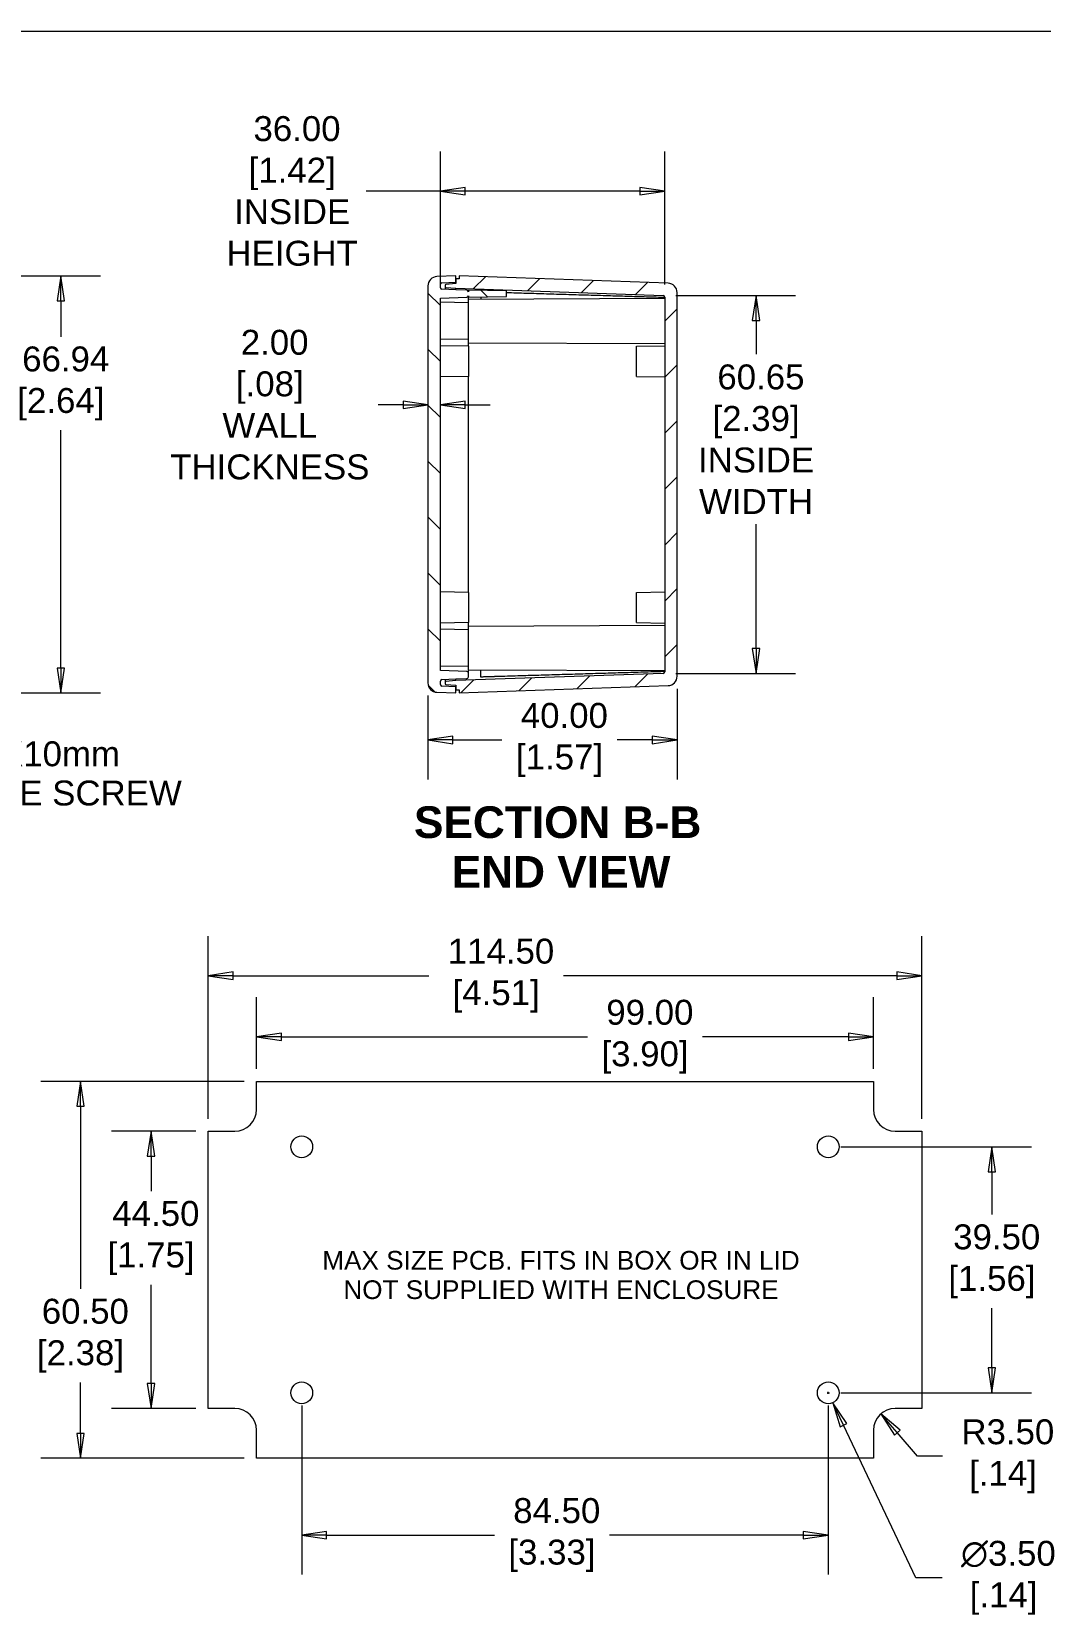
# Model space of a CAD drawing. Header units: millimetres. Extents: x 15 to 539, y 19 to 413.
# Drawn here: x 202.5 to 364.4, y 159.7 to 413.5 of the extents above; entities that cross this region are included whole.
import ezdxf

# ---------------------------------------------------------------- set-up
doc = ezdxf.new("R2010")
doc.units = ezdxf.units.MM
doc.header["$LTSCALE"] = 2
for name, color, linetype, lineweight in [('Dimension (ANSI)', 7, 'Continuous', 9), ('Hatch (ANSI)', 7, 'Continuous', 9), ('Sketch Geometry (ANSI)', 7, 'Continuous', 9), ('Symbol (ANSI)', 7, 'Continuous', 9), ('Visible (ANSI)', 7, 'Continuous', 9)]:
    doc.layers.add(name, color=color, linetype=linetype, lineweight=lineweight)
doc.styles.add('Label Text (ANSI)', font='arialbd.ttf')
doc.styles.add('Note Text (ANSI)', font='arial.ttf')
doc.styles.add('Text Style20', font='arial.ttf')
doc.dimstyles.new('Default - mm (ANSI)', dxfattribs={"dimscale": 2, "dimtxt": 2, "dimasz": 2, "dimexe": 3.175, "dimexo": 1, "dimgap": 0.8, "dimtad": 0, "dimtih": 1, "dimtoh": 1, "dimrnd": 1e-08, "dimzin": 4, "dimdsep": 46, "dimtxsty": 'Note Text (ANSI)', "dimblk": 'Filled-1', "dimcen": 0.09, "dimdle": 10, "dimclrd": 256, "dimclre": 256, "dimclrt": 256, "dimadec": 1, "dimazin": 0, "dimtfac": 1.524, "dimtofl": 0, "dimtmove": 0, "dimatfit": 3, "dimfxl": 0, "dimtolj": 1, "dimtzin": 0, "dimlwd": -1, "dimlwe": -1, "dimarcsym": 0})
doc.dimstyles.new('Default - mm (ANSI)$7', dxfattribs={"dimscale": 2, "dimtxt": 2, "dimasz": 2.5, "dimexe": 3.175, "dimexo": 1, "dimgap": 0.8, "dimtad": 0, "dimtih": 1, "dimtoh": 1, "dimrnd": 1e-08, "dimzin": 4, "dimdsep": 46, "dimtxsty": 'Note Text (ANSI)', "dimblk": 'Filled-1', "dimcen": 0.09, "dimdle": 10, "dimclrd": 256, "dimclre": 256, "dimclrt": 256, "dimadec": 1, "dimazin": 0, "dimtfac": 1.524, "dimtofl": 0, "dimtmove": 0, "dimatfit": 3, "dimfxl": 0, "dimtolj": 1, "dimtzin": 0, "dimlwd": -1, "dimlwe": -1, "dimarcsym": 0})

# ---------------------------------------------------------------- blocks, each defined once
blk = doc.blocks.new('Title Blocks HAMMOND')
at = {"layer": 'Sketch Geometry (ANSI)'}
blk.add_line((270, 206.73), (9.35, 206.73), dxfattribs=at)
at = {"layer": 'Symbol (ANSI)', "style": 'Text Style20'}
blk.add_attdef('<TITLE>_001', (226.81, 16.32), '', height=5, dxfattribs=at)
blk = doc.blocks.new('Filled-1')
at = {"color": 0}
for p, q in [((0, 0), (-1, 0.15)), ((-1, 0.15), (-1, -0.15)), ((-1, 0), (0, 0)), ((-1, -0.15), (0, 0))]:
    blk.add_line(p, q, dxfattribs=at)
at = {"color": 0, "flags": 128}
blk.add_lwpolyline([(-1, -0.15), (0, 0), (-1, 0.15), (-1, -0.15)], dxfattribs=at)
at = {"color": 0}
blk.add_solid([(-1, -0.15), (0, 0), (-1, 0.15), (-1, -0.15)], dxfattribs=at)
blk = doc.blocks.new('*D7')
at = {"layer": 'Defpoints', "color": 0, "transparency": 16777216}
for p in [(304.12, 387.88), (268.12, 370.68), (304.12, 370.87)]:
    blk.add_point(p, dxfattribs=at)
at = {"layer": 'Dimension (ANSI)', "transparency": 16777216}
for p, q in [((268.12, 372.68), (268.12, 394.23)), ((304.12, 372.87), (304.12, 394.23)), ((268.12, 387.88), (256.2, 387.88)), ((300.12, 387.88), (272.12, 387.88))]:
    blk.add_line(p, q, dxfattribs=at)
at = {"layer": 'Dimension (ANSI)', "transparency": 16777216, "xscale": 4, "yscale": 4, "zscale": 4, "rotation": 180}
blk.add_blockref('Filled-1', (268.12, 387.88), dxfattribs=at)
at = {"layer": 'Dimension (ANSI)', "transparency": 16777216, "xscale": 4, "yscale": 4, "zscale": 4}
blk.add_blockref('Filled-1', (304.12, 387.88), dxfattribs=at)
at = {"layer": 'Dimension (ANSI)', "transparency": 16777216, "insert": (244.33, 387.88), "char_height": 4, "attachment_point": 5, "style": 'Note Text (ANSI)'}
blk.add_mtext('\\A1; 36.00\\P[1.42]{\\PINSIDE\\PHEIGHT}', dxfattribs=at)
blk = doc.blocks.new('*D8')
at = {"layer": 'Defpoints', "color": 0, "transparency": 16777216}
for p in [(303.88, 371.12), (303.88, 310.47), (318.78, 310.47)]:
    blk.add_point(p, dxfattribs=at)
at = {"layer": 'Dimension (ANSI)', "transparency": 16777216}
for p, q in [((305.88, 371.12), (325.13, 371.12)), ((318.78, 367.12), (318.78, 361.7)), ((318.78, 314.47), (318.78, 334.4)), ((305.88, 310.47), (325.13, 310.47))]:
    blk.add_line(p, q, dxfattribs=at)
at = {"layer": 'Dimension (ANSI)', "transparency": 16777216, "xscale": 4, "yscale": 4, "zscale": 4}
for p, rotation in [((318.78, 371.12), 90), ((318.78, 310.47), 270)]:
    blk.add_blockref('Filled-1', p, dxfattribs=dict(at, rotation=rotation))
at = {"layer": 'Dimension (ANSI)', "transparency": 16777216, "insert": (318.78, 348.05), "char_height": 4, "attachment_point": 5, "style": 'Note Text (ANSI)'}
blk.add_mtext('\\A1; 60.65\\P[2.39]{\\PINSIDE\\PWIDTH}', dxfattribs=at)
blk = doc.blocks.new('*D9')
at = {"layer": 'Defpoints', "color": 0, "transparency": 16777216}
for p in [(306.12, 309.99), (266.12, 308.93), (306.12, 299.78)]:
    blk.add_point(p, dxfattribs=at)
at = {"layer": 'Dimension (ANSI)', "transparency": 16777216}
for p, q in [((306.12, 307.99), (306.12, 293.43)), ((266.12, 306.93), (266.12, 293.43)), ((270.12, 299.78), (278, 299.78)), ((302.12, 299.78), (296.47, 299.78))]:
    blk.add_line(p, q, dxfattribs=at)
at = {"layer": 'Dimension (ANSI)', "transparency": 16777216, "xscale": 4, "yscale": 4, "zscale": 4, "rotation": 180}
blk.add_blockref('Filled-1', (266.12, 299.78), dxfattribs=at)
at = {"layer": 'Dimension (ANSI)', "transparency": 16777216, "xscale": 4, "yscale": 4, "zscale": 4}
blk.add_blockref('Filled-1', (306.12, 299.78), dxfattribs=at)
at = {"layer": 'Dimension (ANSI)', "transparency": 16777216, "insert": (287.24, 299.78), "char_height": 4, "attachment_point": 5, "style": 'Note Text (ANSI)'}
blk.add_mtext('\\A1; 40.00\\P[1.57]', dxfattribs=at)
blk = doc.blocks.new('*D12')
at = {"layer": 'Defpoints', "color": 0, "transparency": 16777216}
for p in [(172.46, 374.27), (172.46, 307.32), (207.21, 307.32)]:
    blk.add_point(p, dxfattribs=at)
at = {"layer": 'Dimension (ANSI)', "transparency": 16777216}
for p, q in [((174.46, 374.27), (213.56, 374.27)), ((207.21, 370.27), (207.21, 364.5)), ((207.21, 311.32), (207.21, 349.49)), ((174.46, 307.32), (213.56, 307.32))]:
    blk.add_line(p, q, dxfattribs=at)
at = {"layer": 'Dimension (ANSI)', "transparency": 16777216, "xscale": 4, "yscale": 4, "zscale": 4}
for p, rotation in [((207.21, 374.27), 90), ((207.21, 307.32), 270)]:
    blk.add_blockref('Filled-1', p, dxfattribs=dict(at, rotation=rotation))
at = {"layer": 'Dimension (ANSI)', "transparency": 16777216, "insert": (207.21, 357), "char_height": 4, "attachment_point": 5, "style": 'Note Text (ANSI)'}
blk.add_mtext('\\A1; 66.94\\P[2.64]', dxfattribs=at)
blk = doc.blocks.new('*D18')
at = {"layer": 'Defpoints', "color": 0, "transparency": 16777216}
for p in [(266.12, 372.66), (268.12, 370.68), (268.12, 353.58)]:
    blk.add_point(p, dxfattribs=at)
at = {"layer": 'Dimension (ANSI)', "transparency": 16777216}
for p, q in [((262.12, 353.58), (258.12, 353.58)), ((272.12, 353.58), (276.12, 353.58))]:
    blk.add_line(p, q, dxfattribs=at)
at = {"layer": 'Dimension (ANSI)', "transparency": 16777216, "xscale": 4, "yscale": 4, "zscale": 4}
blk.add_blockref('Filled-1', (266.12, 353.58), dxfattribs=at)
at = {"layer": 'Dimension (ANSI)', "transparency": 16777216, "xscale": 4, "yscale": 4, "zscale": 4, "rotation": 180}
blk.add_blockref('Filled-1', (268.12, 353.58), dxfattribs=at)
at = {"layer": 'Dimension (ANSI)', "transparency": 16777216, "insert": (240.74, 353.58), "char_height": 4, "attachment_point": 5, "style": 'Note Text (ANSI)'}
blk.add_mtext('\\A1; 2.00\\P[.08]{\\PWALL \\PTHICKNESS}', dxfattribs=at)
blk = doc.blocks.new('*D25')
at = {"layer": 'Defpoints', "color": 0, "transparency": 16777216}
for p in [(345.36, 261.94), (230.86, 236.97), (345.36, 236.97)]:
    blk.add_point(p, dxfattribs=at)
at = {"layer": 'Dimension (ANSI)', "transparency": 16777216}
for p, q in [((230.86, 238.97), (230.86, 268.29)), ((345.36, 238.97), (345.36, 268.29)), ((234.86, 261.94), (266.28, 261.94)), ((341.36, 261.94), (287.85, 261.94))]:
    blk.add_line(p, q, dxfattribs=at)
at = {"layer": 'Dimension (ANSI)', "transparency": 16777216, "xscale": 4, "yscale": 4, "zscale": 4, "rotation": 180}
blk.add_blockref('Filled-1', (230.86, 261.94), dxfattribs=at)
at = {"layer": 'Dimension (ANSI)', "transparency": 16777216, "xscale": 4, "yscale": 4, "zscale": 4}
blk.add_blockref('Filled-1', (345.36, 261.94), dxfattribs=at)
at = {"layer": 'Dimension (ANSI)', "transparency": 16777216, "insert": (277.07, 261.94), "char_height": 4, "attachment_point": 5, "style": 'Note Text (ANSI)'}
blk.add_mtext('\\A1; 114.50\\P[4.51]', dxfattribs=at)
blk = doc.blocks.new('*D26')
at = {"layer": 'Defpoints', "color": 0, "transparency": 16777216}
for p in [(337.61, 252.13), (238.61, 244.97), (337.61, 244.97)]:
    blk.add_point(p, dxfattribs=at)
at = {"layer": 'Dimension (ANSI)', "transparency": 16777216}
for p, q in [((238.61, 246.97), (238.61, 258.48)), ((337.61, 246.97), (337.61, 258.48)), ((242.61, 252.13), (291.72, 252.13)), ((333.61, 252.13), (310.19, 252.13))]:
    blk.add_line(p, q, dxfattribs=at)
at = {"layer": 'Dimension (ANSI)', "transparency": 16777216, "xscale": 4, "yscale": 4, "zscale": 4, "rotation": 180}
blk.add_blockref('Filled-1', (238.61, 252.13), dxfattribs=at)
at = {"layer": 'Dimension (ANSI)', "transparency": 16777216, "xscale": 4, "yscale": 4, "zscale": 4}
blk.add_blockref('Filled-1', (337.61, 252.13), dxfattribs=at)
at = {"layer": 'Dimension (ANSI)', "transparency": 16777216, "insert": (300.96, 252.13), "char_height": 4, "attachment_point": 5, "style": 'Note Text (ANSI)'}
blk.add_mtext('\\A1; 99.00\\P[3.90]', dxfattribs=at)
blk = doc.blocks.new('*D27')
at = {"layer": 'Defpoints', "color": 0, "transparency": 16777216}
for p in [(221.68, 236.97), (230.86, 236.97), (230.86, 192.47)]:
    blk.add_point(p, dxfattribs=at)
at = {"layer": 'Dimension (ANSI)', "transparency": 16777216}
for p, q in [((228.86, 236.97), (215.33, 236.97)), ((221.68, 232.97), (221.68, 227.34)), ((221.68, 196.47), (221.68, 212.33)), ((228.86, 192.47), (215.33, 192.47))]:
    blk.add_line(p, q, dxfattribs=at)
at = {"layer": 'Dimension (ANSI)', "transparency": 16777216, "xscale": 4, "yscale": 4, "zscale": 4}
for p, rotation in [((221.68, 236.97), 90), ((221.68, 192.47), 270)]:
    blk.add_blockref('Filled-1', p, dxfattribs=dict(at, rotation=rotation))
at = {"layer": 'Dimension (ANSI)', "transparency": 16777216, "insert": (221.68, 219.84), "char_height": 4, "attachment_point": 5, "style": 'Note Text (ANSI)'}
blk.add_mtext('\\A1; 44.50\\P[1.75]', dxfattribs=at)
blk = doc.blocks.new('*D28')
at = {"layer": 'Defpoints', "color": 0, "transparency": 16777216}
for p in [(238.61, 244.97), (210.36, 184.47), (238.61, 184.47)]:
    blk.add_point(p, dxfattribs=at)
at = {"layer": 'Dimension (ANSI)', "transparency": 16777216}
for p, q in [((236.61, 244.97), (204.01, 244.97)), ((210.36, 240.97), (210.36, 211.65)), ((210.36, 188.47), (210.36, 196.64)), ((236.61, 184.47), (204.01, 184.47))]:
    blk.add_line(p, q, dxfattribs=at)
at = {"layer": 'Dimension (ANSI)', "transparency": 16777216, "xscale": 4, "yscale": 4, "zscale": 4}
for p, rotation in [((210.36, 244.97), 90), ((210.36, 184.47), 270)]:
    blk.add_blockref('Filled-1', p, dxfattribs=dict(at, rotation=rotation))
at = {"layer": 'Dimension (ANSI)', "transparency": 16777216, "insert": (210.36, 204.14), "char_height": 4, "attachment_point": 5, "style": 'Note Text (ANSI)'}
blk.add_mtext('\\A1; 60.50\\P[2.38]', dxfattribs=at)
blk = doc.blocks.new('*D29')
at = {"layer": 'Defpoints', "color": 0, "transparency": 16777216}
for p in [(245.86, 194.97), (330.36, 194.97), (330.36, 172.14)]:
    blk.add_point(p, dxfattribs=at)
at = {"layer": 'Dimension (ANSI)', "transparency": 16777216}
for p, q in [((245.86, 192.97), (245.86, 165.79)), ((330.36, 192.97), (330.36, 165.79)), ((249.86, 172.14), (276.79, 172.14)), ((326.36, 172.14), (295.26, 172.14))]:
    blk.add_line(p, q, dxfattribs=at)
at = {"layer": 'Dimension (ANSI)', "transparency": 16777216, "xscale": 4, "yscale": 4, "zscale": 4, "rotation": 180}
blk.add_blockref('Filled-1', (245.86, 172.14), dxfattribs=at)
at = {"layer": 'Dimension (ANSI)', "transparency": 16777216, "xscale": 4, "yscale": 4, "zscale": 4}
blk.add_blockref('Filled-1', (330.36, 172.14), dxfattribs=at)
at = {"layer": 'Dimension (ANSI)', "transparency": 16777216, "insert": (286.02, 172.14), "char_height": 4, "attachment_point": 5, "style": 'Note Text (ANSI)'}
blk.add_mtext('\\A1; 84.50\\P[3.33]', dxfattribs=at)
blk = doc.blocks.new('*D30')
at = {"layer": 'Defpoints', "color": 0, "transparency": 16777216}
for p in [(330.36, 234.47), (330.36, 194.97), (356.63, 194.97)]:
    blk.add_point(p, dxfattribs=at)
at = {"layer": 'Dimension (ANSI)', "transparency": 16777216}
for p, q in [((332.36, 234.47), (362.98, 234.47)), ((356.63, 230.47), (356.63, 223.58)), ((356.63, 198.97), (356.63, 208.57)), ((332.36, 194.97), (362.98, 194.97))]:
    blk.add_line(p, q, dxfattribs=at)
at = {"layer": 'Dimension (ANSI)', "transparency": 16777216, "xscale": 4, "yscale": 4, "zscale": 4}
for p, rotation in [((356.63, 234.47), 90), ((356.63, 194.97), 270)]:
    blk.add_blockref('Filled-1', p, dxfattribs=dict(at, rotation=rotation))
at = {"layer": 'Dimension (ANSI)', "transparency": 16777216, "insert": (356.63, 216.08), "char_height": 4, "attachment_point": 5, "style": 'Note Text (ANSI)'}
blk.add_mtext('\\A1; 39.50\\P[1.56]', dxfattribs=at)
blk = doc.blocks.new('*D31')
at = {"layer": 'Defpoints', "color": 0, "transparency": 16777216}
for p in [(338.83, 191.63), (341.11, 188.97)]:
    blk.add_point(p, dxfattribs=at)
at = {"layer": 'Dimension (ANSI)', "transparency": 16777216}
for p, q in [((344.71, 184.79), (341.44, 188.59)), ((348.71, 184.79), (344.71, 184.79))]:
    blk.add_line(p, q, dxfattribs=at)
at = {"layer": 'Dimension (ANSI)', "transparency": 16777216, "xscale": 4, "yscale": 4, "zscale": 4, "rotation": 130.69085367491}
blk.add_blockref('Filled-1', (338.83, 191.63), dxfattribs=at)
at = {"layer": 'Dimension (ANSI)', "transparency": 16777216, "insert": (358.41, 184.79), "char_height": 4, "attachment_point": 5, "style": 'Note Text (ANSI)'}
blk.add_mtext('\\A1; R3.50\\P[.14]', dxfattribs=at)
blk = doc.blocks.new('*D32')
at = {"layer": 'Defpoints', "color": 0, "transparency": 16777216}
for p in [(329.62, 196.55), (331.11, 193.39)]:
    blk.add_point(p, dxfattribs=at)
at = {"layer": 'Dimension (ANSI)', "transparency": 16777216}
for p, q in [((330.18, 194.97), (330.54, 194.97)), ((330.36, 194.79), (330.36, 195.15)), ((344.43, 165.28), (332.82, 189.78)), ((348.65, 165.28), (344.43, 165.28))]:
    blk.add_line(p, q, dxfattribs=at)
at = {"layer": 'Dimension (ANSI)', "transparency": 16777216, "xscale": 4, "yscale": 4, "zscale": 4, "rotation": 115.3394313025677}
blk.add_blockref('Filled-1', (331.11, 193.39), dxfattribs=at)
at = {"layer": 'Dimension (ANSI)', "transparency": 16777216, "insert": (358.5, 165.28), "char_height": 4, "attachment_point": 5, "style": 'Note Text (ANSI)'}
blk.add_mtext('\\A1; ∅3.50\\P[.14]', dxfattribs=at)

msp = doc.modelspace()

# ---------------------------------------------------------------- hatches: boundary and pattern name
at = {"layer": 'Hatch (ANSI)'}
h = msp.add_hatch(dxfattribs=at)
h.set_pattern_fill('ANSI31', color=256, scale=50.8, angle=90.00021, style=0)
h.set_pattern_definition([(135.0002, (0, 0), (-4.49011, -4.490145), [])])
edge = h.paths.add_edge_path()
edge.add_ellipse((267.6165, 308.9297), major_axis=(-1.5, 0), ratio=1, start_angle=0, end_angle=88)
edge.add_line((267.5642, 307.4306), (270.6165, 307.324))
edge.add_line((270.6165, 307.324), (270.6165, 307.8064))
edge.add_line((270.6165, 307.8064), (270.6165, 308.324))
edge.add_line((270.6165, 308.324), (268.3556, 308.4228))
edge.add_ellipse((268.3665, 308.6725), major_axis=(-0.0109, -0.2498), ratio=1, start_angle=272.5, end_angle=360, ccw=False)
edge.add_line((268.1165, 308.6725), (268.1165, 309.2256))
edge.add_ellipse((268.3665, 309.2256), major_axis=(-0.25, 0), ratio=1, start_angle=272.5, end_angle=360, ccw=False)
edge.add_line((268.3556, 309.4753), (270.6165, 309.574))
edge.add_line((270.6165, 309.574), (272.3753, 309.6355))
edge.add_ellipse((272.3665, 309.8853), major_axis=(0.0087, -0.2498), ratio=1, start_angle=0, end_angle=88)
edge.add_line((272.6165, 309.8853), (272.6165, 310.5128))
edge.add_ellipse((272.3665, 310.5128), major_axis=(0.25, 0), ratio=1, start_angle=0, end_angle=88)
edge.add_line((272.3753, 310.7626), (268.1165, 310.9113))
edge.add_line((268.1165, 310.9113), (268.1165, 370.6807))
edge.add_line((268.1165, 370.6807), (272.3753, 370.8295))
edge.add_ellipse((272.3665, 371.0793), major_axis=(0.0087, -0.2498), ratio=1, start_angle=0, end_angle=88)
edge.add_line((272.6165, 371.0793), (272.6165, 370.8295))
edge.add_line((272.6165, 370.8295), (278.7165, 370.9359))
edge.add_line((278.7165, 370.9359), (278.7165, 371.8501))
edge.add_line((278.7165, 371.8501), (272.6165, 371.9566))
edge.add_line((272.6165, 371.9566), (272.6165, 371.7068))
edge.add_ellipse((272.3665, 371.7068), major_axis=(0.25, 0), ratio=1, start_angle=0, end_angle=88)
edge.add_line((272.3753, 371.9566), (270.6165, 372.018))
edge.add_line((270.6165, 372.018), (268.3556, 372.1168))
edge.add_ellipse((268.3665, 372.3665), major_axis=(-0.0109, -0.2498), ratio=1, start_angle=272.5, end_angle=360, ccw=False)
edge.add_line((268.1165, 372.3665), (268.1165, 372.9196))
edge.add_ellipse((268.3665, 372.9196), major_axis=(-0.25, 0), ratio=1, start_angle=272.5, end_angle=360, ccw=False)
edge.add_line((268.3556, 373.1693), (270.6165, 373.268))
edge.add_line((270.6165, 373.268), (270.6165, 373.7857))
edge.add_line((270.6165, 373.7857), (270.6165, 374.268))
edge.add_line((270.6165, 374.268), (267.5642, 374.1614))
edge.add_ellipse((267.6165, 372.6624), major_axis=(-0.0523, 1.4991), ratio=1, start_angle=0, end_angle=88)
edge.add_line((266.1165, 372.6624), (266.1165, 308.9297))
h = msp.add_hatch(dxfattribs=at)
h.set_pattern_fill('ANSI31', color=256, scale=50.8, style=0)
h.set_pattern_definition([(45, (0, 0), (-4.49013, 4.49013), [])])
edge = h.paths.add_edge_path()
edge.add_line((271.1165, 307.8064), (271.1165, 307.3238))
edge.add_line((271.1165, 307.3238), (304.6689, 308.4955))
edge.add_ellipse((304.6165, 309.9946), major_axis=(0.0523, -1.4991), ratio=1, start_angle=0, end_angle=88)
edge.add_line((306.1165, 309.9946), (306.1165, 371.5975))
edge.add_ellipse((304.6165, 371.5975), major_axis=(1.5, 0), ratio=1, start_angle=0, end_angle=88)
edge.add_line((304.6689, 373.0966), (271.1165, 374.2683))
edge.add_line((271.1165, 374.2683), (271.1165, 373.7857))
edge.add_line((271.1165, 373.7857), (270.6165, 373.7857))
edge.add_line((270.6165, 373.7857), (270.6165, 373.268))
edge.add_line((270.6165, 373.268), (270.6165, 373.0345))
edge.add_line((270.6165, 373.0345), (268.9806, 372.8914))
edge.add_ellipse((268.9915, 372.7669), major_axis=(-0.0109, 0.1245), ratio=1, start_angle=0, end_angle=85)
edge.add_line((268.8665, 372.7669), (268.8665, 372.5522))
edge.add_ellipse((268.9915, 372.5522), major_axis=(-0.125, 0), ratio=1, start_angle=0, end_angle=85)
edge.add_line((268.9806, 372.4276), (270.6165, 372.2845))
edge.add_line((270.6165, 372.2845), (303.8753, 371.1231))
edge.add_ellipse((303.8665, 370.8732), major_axis=(0.0087, 0.2498), ratio=1, start_angle=272, end_angle=360, ccw=False)
edge.add_line((304.1165, 370.8732), (304.1165, 310.7188))
edge.add_ellipse((303.8665, 310.7188), major_axis=(0.25, 0), ratio=1, start_angle=272, end_angle=360, ccw=False)
edge.add_line((303.8753, 310.469), (270.6165, 309.3076))
edge.add_line((270.6165, 309.3076), (268.9806, 309.1644))
edge.add_ellipse((268.9915, 309.0399), major_axis=(-0.0109, 0.1245), ratio=1, start_angle=0, end_angle=85)
edge.add_line((268.8665, 309.0399), (268.8665, 308.8252))
edge.add_ellipse((268.9915, 308.8252), major_axis=(-0.125, 0), ratio=1, start_angle=0, end_angle=85)
edge.add_line((268.9806, 308.7007), (270.6165, 308.5576))
edge.add_line((270.6165, 308.5576), (270.6165, 308.324))
edge.add_line((270.6165, 308.324), (270.6165, 307.8064))
edge.add_line((270.6165, 307.8064), (271.1165, 307.8064))

# ---------------------------------------------------------------- linework, layer by layer
at = {"layer": 'Visible (ANSI)'}
for p, q in [((270.6165, 374.268), (267.5642, 374.1614)), ((268.3556, 373.1693), (270.6165, 373.268)), ((270.6165, 373.0345), (268.9806, 372.8914)), ((270.6165, 373.268), (270.6165, 374.268)), ((271.1165, 373.7857), (270.6165, 373.7857)), ((270.6165, 373.7857), (270.6165, 373.0345)), ((304.6689, 373.0966), (271.1165, 374.2683)), ((271.1165, 374.2683), (271.1165, 373.7857)), ((266.1165, 372.6624), (266.1165, 308.9297)), ((268.1165, 372.3665), (268.1165, 372.9196)), ((268.1165, 370.6807), (272.3753, 370.8295)), ((268.1165, 310.9113), (268.1165, 370.6807)), ((270.6165, 372.018), (268.3556, 372.1168)), ((268.8665, 372.7669), (268.8665, 372.5522)), ((268.9806, 372.4276), (270.6165, 372.2845)), ((270.6165, 372.2845), (303.8753, 371.1231)), ((270.6165, 372.018), (270.6165, 372.2845)), ((272.3753, 371.9566), (270.6165, 372.018)), ((278.7165, 371.8501), (272.6165, 371.9566)), ((272.6165, 371.9566), (272.6165, 371.7068)), ((272.6165, 371.0793), (272.6165, 370.8295)), ((272.6165, 370.8295), (278.7165, 370.9359)), ((272.6165, 370.546), (304.1165, 370.6835)), ((272.6165, 363.546), (272.6165, 370.546)), ((274.6165, 370.8644), (274.6165, 370.5548)), ((278.7165, 370.9359), (278.7165, 371.8501)), ((304.1165, 370.8732), (304.1165, 310.7188)), ((306.1165, 309.9946), (306.1165, 371.5975)), ((272.6165, 369.9675), (268.1165, 370.046)), ((272.6165, 364.1246), (268.1165, 364.046)), ((272.6165, 362.9675), (268.1165, 363.046)), ((272.6165, 363.546), (304.1165, 363.4086)), ((272.6165, 362.9675), (272.6165, 363.546)), ((272.6165, 362.9675), (272.6165, 358.1246)), ((299.6165, 362.9677), (304.1165, 363.0462)), ((299.6165, 358.1248), (299.6165, 362.9677)), ((272.6165, 358.1246), (268.1165, 358.046)), ((272.6165, 323.4675), (272.6165, 358.1246)), ((299.6165, 358.1248), (304.1165, 358.0462)), ((272.6165, 323.4675), (268.1165, 323.546)), ((272.6165, 323.4675), (272.6165, 318.6246)), ((299.6165, 323.4673), (304.1165, 323.5458)), ((299.6165, 318.6244), (299.6165, 323.4673)), ((272.6165, 318.6246), (268.1165, 318.546)), ((272.6165, 317.4675), (268.1165, 317.546)), ((272.6165, 318.046), (272.6165, 318.6246)), ((272.6165, 318.046), (304.1165, 318.1835)), ((272.6165, 311.046), (272.6165, 318.046)), ((299.6165, 318.6244), (304.1165, 318.5458)), ((272.6165, 311.6246), (268.1165, 311.546)), ((272.3753, 310.7626), (268.1165, 310.9113)), ((268.3556, 309.4753), (270.6165, 309.574)), ((303.8753, 310.469), (270.6165, 309.3076)), ((270.6165, 309.574), (272.3753, 309.6355)), ((270.6165, 309.3076), (270.6165, 309.574)), ((272.6165, 311.046), (304.1165, 310.9086)), ((272.6165, 309.8853), (272.6165, 310.5128)), ((274.6165, 309.8715), (274.6165, 311.0373)), ((267.5642, 307.4306), (270.6165, 307.324)), ((268.1165, 308.6725), (268.1165, 309.2256)), ((270.6165, 308.324), (268.3556, 308.4228)), ((268.8665, 309.0399), (268.8665, 308.8252)), ((270.6165, 309.3076), (268.9806, 309.1644)), ((268.9806, 308.7007), (270.6165, 308.5576)), ((270.6165, 308.5576), (270.6165, 307.8064)), ((270.6165, 307.324), (270.6165, 308.324)), ((270.6165, 307.8064), (271.1165, 307.8064)), ((271.1165, 307.3238), (304.6689, 308.4955)), ((271.1165, 307.8064), (271.1165, 307.3238)), ((238.614, 240.472), (238.614, 244.972)), ((238.614, 244.972), (337.614, 244.972)), ((337.614, 244.972), (337.614, 240.472)), ((230.864, 236.972), (235.114, 236.972)), ((230.864, 192.472), (230.864, 236.972)), ((341.114, 236.972), (345.364, 236.972)), ((345.364, 236.972), (345.364, 192.472)), ((235.114, 192.472), (230.864, 192.472)), ((345.364, 192.472), (341.114, 192.472)), ((238.614, 184.472), (238.614, 188.972)), ((337.614, 188.972), (337.614, 184.472)), ((337.614, 184.472), (238.614, 184.472))]:
    msp.add_line(p, q, dxfattribs=at)
for centre in [(245.864, 234.472), (330.364, 234.472), (245.864, 194.972), (330.364, 194.972)]:
    msp.add_circle(centre, 1.75, dxfattribs=at)
for centre, radius, start, end in [((267.6165, 372.6624), 1.5, 92, 180), ((268.3665, 372.9196), 0.25, 92.5, 180), ((304.6165, 371.5975), 1.5, 0, 88), ((268.3665, 372.3665), 0.25, 180, 267.5), ((268.9915, 372.7669), 0.125, 95, 180), ((268.9915, 372.5522), 0.125, 180, 265), ((272.3665, 371.7068), 0.25, 0, 88), ((272.3665, 371.0793), 0.25, 272, 0), ((303.8665, 370.8732), 0.25, 0, 88), ((272.3665, 310.5128), 0.25, 0, 88), ((272.3665, 309.8853), 0.25, 272, 0), ((303.8665, 310.7188), 0.25, 272, 0), ((304.6165, 309.9946), 1.5, 272, 0), ((267.6165, 308.9297), 1.5, 180, 268), ((268.3665, 309.2256), 0.25, 92.5, 180), ((268.3665, 308.6725), 0.25, 180, 267.5), ((268.9915, 309.0399), 0.125, 95, 180), ((268.9915, 308.8252), 0.125, 180, 265), ((235.114, 240.472), 3.5, 270, 0), ((341.114, 240.472), 3.5, 180, 270), ((235.114, 188.972), 3.5, 0, 90), ((341.114, 188.972), 3.5, 90, 180)]:
    msp.add_arc(centre, radius, start, end, dxfattribs=at)
for points, knots in [([(268.8665, 372.5522), (268.8665, 372.5522), (268.8665, 372.4339), (268.8665, 372.1744), (268.8665, 372.1357), (268.8665, 372.0945)], [0, 0, 0, 0, 0.125741892, 0.125741892, 0.146075069, 0.146075069, 0.146075069, 0.146075069]), ([(272.6165, 370.546), (272.6165, 370.592), (272.6165, 370.6364), (272.6165, 370.7156), (272.6165, 370.7509), (272.6165, 370.7996), (272.6165, 370.8148), (272.6165, 370.8295)], [0.0279605813, 0.0279605813, 0.0279605813, 0.0279605813, 0.042579251, 0.042579251, 0.0551953254, 0.0551953254, 0.0612330129, 0.0612330129, 0.0612330129, 0.0612330129]), ([(303.8785, 370.8452), (303.9085, 370.8443), (303.9379, 370.8394), (303.9931, 370.8223), (304.0182, 370.8102), (304.064, 370.7782), (304.0831, 370.758), (304.106, 370.719), (304.1123, 370.7014), (304.115, 370.6835)], [-0.0390185101, -0.0390185101, -0.0390185101, -0.0390185101, -0.0299823433, -0.0299823433, -0.0208693848, -0.0208693848, -0.0105904258, -0.0105904258, -0.00290442, -0.00290442, -0.00290442, -0.00290442]), ([(272.6165, 310.5128), (272.6165, 310.5128), (272.6165, 310.5128), (272.6165, 310.5128), (272.6165, 310.5128), (272.6165, 310.5243), (272.6165, 310.5644), (272.6165, 310.591), (272.6165, 310.6459), (272.6165, 310.6699), (272.6165, 310.7131), (272.6165, 310.7308), (272.6165, 310.7866), (272.6165, 310.828), (272.6165, 310.9268), (272.6165, 310.9851), (272.6165, 311.046)], [-0.0000031256, -0.0000031256, -0.0000031256, -0.0000031256, 0, 0, 0, 0.022393532, 0.022393532, 0.042579251, 0.042579251, 0.0551953254, 0.0551953254, 0.0630803719, 0.0630803719, 0.0788504648, 0.0788504648, 0.0981820195, 0.0981820195, 0.0981820195, 0.0981820195]), ([(304.115, 310.9086), (304.1126, 310.8926), (304.1073, 310.8768), (304.0873, 310.8397), (304.0697, 310.8194), (304.025, 310.7855), (303.9988, 310.772), (303.941, 310.7532), (303.9101, 310.7478), (303.8785, 310.7469)], [-0.0360539334, -0.0360539334, -0.0360539334, -0.0360539334, -0.0292007061, -0.0292007061, -0.0191710173, -0.0191710173, -0.0094897848, -0.0094897848, 0, 0, 0, 0]), ([(268.8665, 309.4976), (268.8665, 309.4439), (268.8665, 309.3942), (268.8665, 309.2532), (268.8665, 309.1787), (268.8665, 309.0692), (268.8665, 309.0399), (268.8665, 309.0399)], [0.208127445, 0.208127445, 0.208127445, 0.208127445, 0.234659165, 0.234659165, 0.291331568, 0.291331568, 0.354202514, 0.354202514, 0.354202514, 0.354202514])]:
    msp.add_open_spline(points, degree=3, knots=knots, dxfattribs=at)
for points, weights in [([(278.7165, 371.5994), (291.4372, 371.2226), (303.8785, 370.8452)], [0.999492077493, 0.998172214125, 0.999985969156]), ([(276.7394, 309.9342), (275.6786, 309.9028), (274.6165, 309.8715)], [0.999970051838, 0.999973774373, 0.999999293211]), ([(277.6252, 309.9604), (277.1824, 309.9473), (276.7394, 309.9342)], [0.999611201514, 0.999661872055, 0.99971634606]), ([(303.8785, 310.7469), (290.902, 310.3532), (277.6252, 309.9604)], [0.999985969156, 0.998094333821, 0.999611201514])]:
    msp.add_rational_spline(points, weights, degree=2, dxfattribs=at)

# ---------------------------------------------------------------- block references
at = {"xscale": 2, "yscale": 2, "zscale": 2}
msp.add_blockref('Title Blocks HAMMOND', (-0.4977, 0.025), dxfattribs=at)

# ---------------------------------------------------------------- texts
at = {"layer": 'Symbol (ANSI)', "line_spacing_factor": 0.944221, "style": 'Note Text (ANSI)'}
for s, insert, char_height, width, attachment_point in [('{M3-0.5 X10mm\\PMACHINE SCREW}', (178.5022, 294.3789), 4, 48.131099, 4), ('{\\fArial|b0|i0;\\H3.0000;MAX SIZE PCB. FITS IN BOX OR IN LID\\PNOT SUPPLIED WITH ENCLOSURE}', (287.4717, 213.8741), 3, 76.625767, 5)]:
    msp.add_mtext(s, dxfattribs=dict(at, insert=insert, char_height=char_height, width=width, attachment_point=attachment_point))
at = {"layer": 'Symbol (ANSI)', "char_height": 5.08, "attachment_point": 7, "style": 'Label Text (ANSI)'}
for s, insert in [('SECTION B-B', (263.8701, 283.9676)), ('END VIEW', (269.9341, 276.0622))]:
    msp.add_mtext(s, dxfattribs=dict(at, insert=insert))

# ---------------------------------------------------------------- dimensions: what is measured, and where the dimension line sits
at = {"layer": 'Dimension (ANSI)'}
for base, p1, p2, angle, text, override, picture, middle in [((304.1165, 387.8752), (268.1165, 370.6807), (304.1165, 370.8732), 180, ' <>\\X[1.42]{\\PINSIDE\\PHEIGHT}', {"dimgap": 0.8, "dimtih": 0, "dimtoh": 0, "dimdec": 2, "dimpost": '\\X', "dimtol": 0, "dimlim": 0, "dimtp": 0, "dimtm": 0, "dimtdec": 2, "dimatfit": 2}, '*D7', (244.3273, 387.8752)), ((207.2129, 307.324), (172.4635, 374.268), (172.4635, 307.324), 270, ' <>\\X[2.64]', {"dimgap": 0.8, "dimdec": 2, "dimpost": '\\X', "dimtol": 0, "dimlim": 0, "dimtp": 0, "dimtm": 0, "dimtdec": 2, "dimatfit": 1}, '*D12', (207.2129, 356.9976)), ((268.1165, 353.5834), (266.1165, 372.6624), (268.1165, 370.6807), 180, ' <>\\X[.08]{\\PWALL \\PTHICKNESS}', {"dimgap": 0.8, "dimtih": 0, "dimtoh": 0, "dimdec": 2, "dimpost": '\\X', "dimse1": 1, "dimse2": 1, "dimtol": 0, "dimlim": 0, "dimtp": 0, "dimtm": 0, "dimtdec": 2, "dimatfit": 1}, '*D18', (240.7375, 353.5834)), ((318.783, 310.469), (303.8753, 371.1231), (303.8753, 310.469), 90, ' <>\\X[2.39]{\\PINSIDE\\PWIDTH}', {"dimgap": 0.8, "dimdec": 2, "dimpost": '\\X', "dimtol": 0, "dimlim": 0, "dimtp": 0, "dimtm": 0, "dimtdec": 2, "dimatfit": 1}, '*D8', (318.783, 348.046)), ((345.364, 261.9419), (230.864, 236.972), (345.364, 236.972), 180, ' <>\\X[4.51]', {"dimgap": 0.8, "dimtih": 0, "dimtoh": 0, "dimdec": 2, "dimpost": '\\X', "dimtol": 0, "dimlim": 0, "dimtp": 0, "dimtm": 0, "dimtdec": 2, "dimatfit": 1}, '*D25', (277.0655, 261.9419)), ((337.614, 252.1295), (238.614, 244.972), (337.614, 244.972), 180, ' <>\\X[3.90]', {"dimgap": 0.8, "dimtih": 0, "dimtoh": 0, "dimdec": 2, "dimpost": '\\X', "dimtol": 0, "dimlim": 0, "dimtp": 0, "dimtm": 0, "dimtdec": 2, "dimatfit": 1}, '*D26', (300.9567, 252.1295)), ((210.3623, 184.472), (238.614, 244.972), (238.614, 184.472), 90, ' <>\\X[2.38]', {"dimgap": 0.8, "dimdec": 2, "dimpost": '\\X', "dimtol": 0, "dimlim": 0, "dimtp": 0, "dimtm": 0, "dimtdec": 2, "dimatfit": 1}, '*D28', (210.3623, 204.1418)), ((221.6817, 236.972), (230.864, 192.472), (230.864, 236.972), 90, ' <>\\X[1.75]', {"dimgap": 0.8, "dimdec": 2, "dimpost": '\\X', "dimtol": 0, "dimlim": 0, "dimtp": 0, "dimtm": 0, "dimtdec": 2, "dimatfit": 1}, '*D27', (221.6817, 219.8377)), ((356.6317, 194.972), (330.364, 234.472), (330.364, 194.972), 90, ' <>\\X[1.56]', {"dimgap": 0.8, "dimdec": 2, "dimpost": '\\X', "dimtol": 0, "dimlim": 0, "dimtp": 0, "dimtm": 0, "dimtdec": 2, "dimatfit": 1}, '*D30', (356.6317, 216.0794)), ((330.364, 172.1366), (245.864, 194.972), (330.364, 194.972), 180, ' <>\\X[3.33]', {"dimgap": 0.8, "dimtih": 0, "dimtoh": 0, "dimdec": 2, "dimpost": '\\X', "dimtol": 0, "dimlim": 0, "dimtp": 0, "dimtm": 0, "dimtdec": 2, "dimatfit": 1}, '*D29', (286.0247, 172.1366))]:
    dim = msp.add_linear_dim(base=base, p1=p1, p2=p2, angle=angle, text=text, dimstyle='Default - mm (ANSI)', override=override, dxfattribs=at)
    dim.commit()
    dim.dimension.update_dxf_attribs({"geometry": picture, "text_midpoint": middle, "dimtype": 160})
dim = msp.add_linear_dim(base=(306.1165, 299.7758), p1=(266.1165, 308.9297), p2=(306.1165, 309.9946), text=' <>\\X[1.57]', dimstyle='Default - mm (ANSI)', override={"dimgap": 0.8, "dimtih": 0, "dimtoh": 0, "dimdec": 2, "dimpost": '\\X', "dimtol": 0, "dimlim": 0, "dimtp": 0, "dimtm": 0, "dimtdec": 2, "dimatfit": 1}, dxfattribs=at)
dim.commit()
dim.dimension.update_dxf_attribs({"geometry": '*D9', "text_midpoint": (287.2365, 299.7758), "dimtype": 160})
dim = msp.add_diameter_dim_2p(p1=(329.6151, 196.5536), p2=(331.113, 193.3904), text=' <>\\X[.14]', dimstyle='Default - mm (ANSI)', override={"dimgap": 0.8, "dimdec": 2, "dimlfac": 1, "dimpost": '\\X', "dimtol": 0, "dimlim": 0, "dimtp": 0, "dimtm": 0, "dimtdec": 2}, dxfattribs=at)
dim.commit()
dim.dimension.update_dxf_attribs({"geometry": '*D32', "text_midpoint": (358.5035, 165.276), "dimtype": 163})
dim = msp.add_radius_dim(center=(341.114, 188.972), mpoint=(338.8321, 191.6258), text=' <>\\X[.14]', dimstyle='Default - mm (ANSI)', override={"dimgap": 0.8, "dimdec": 2, "dimpost": '\\X', "dimcen": 0, "dimtol": 0, "dimlim": 0, "dimtp": 0, "dimtm": 0, "dimtdec": 2}, dxfattribs=at)
dim.commit()
dim.dimension.update_dxf_attribs({"geometry": '*D31', "text_midpoint": (358.4068, 184.7916), "dimtype": 164})

# ---------------------------------------------------------------- leaders
at = {"layer": 'Symbol (ANSI)', "annotation_type": 0, "has_hookline": 1, "hookline_direction": 0, "text_width": 47.6426}
msp.add_leader([(169.3235, 311.7973), (171.9022, 294.3789), (176.9022, 294.3789)], dimstyle='Default - mm (ANSI)$7', override={"dimtad": 0}, dxfattribs=at)

doc.saveas('drawing.dxf')
